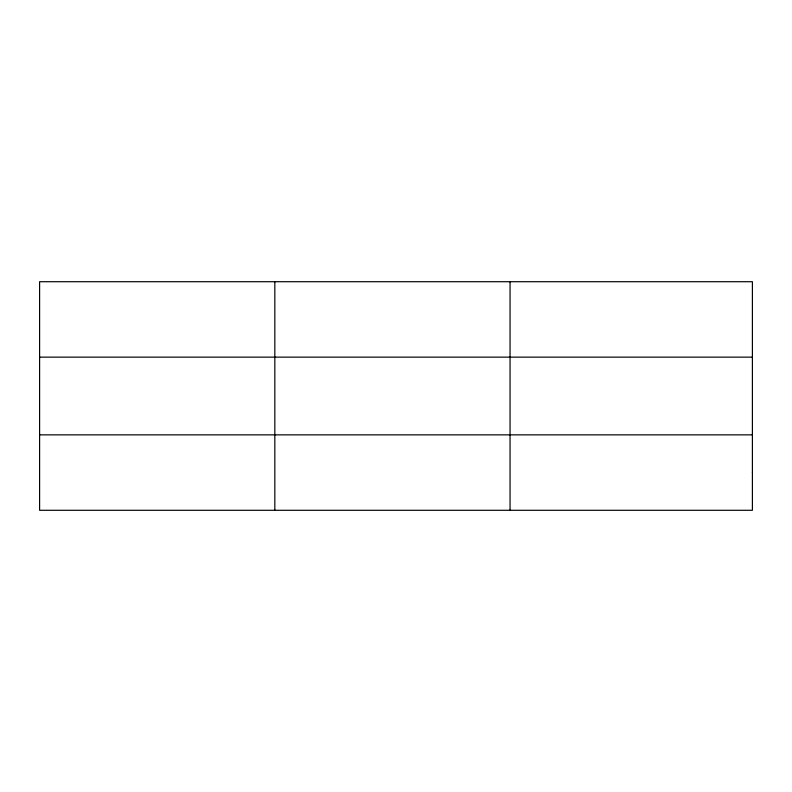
<?xml version="1.0" encoding="UTF-8"?>
<svg xmlns="http://www.w3.org/2000/svg" width="792" height="792" viewBox="0 0 792 792"><rect width="100%" height="100%" fill="white"/><g stroke="black" fill="none" stroke-linecap="round" stroke-linejoin="round"><path stroke-width="1.19" d="M274.824 510.286L274.824 281.714M510.048 510.286L510.048 281.714M39.6 357.142L752.4 357.142M39.6 434.858L752.4 434.858M752.4 472.577L752.4 510.286L39.6 510.286L39.6 281.714L752.4 281.714L752.4 472.577"/></g></svg>
